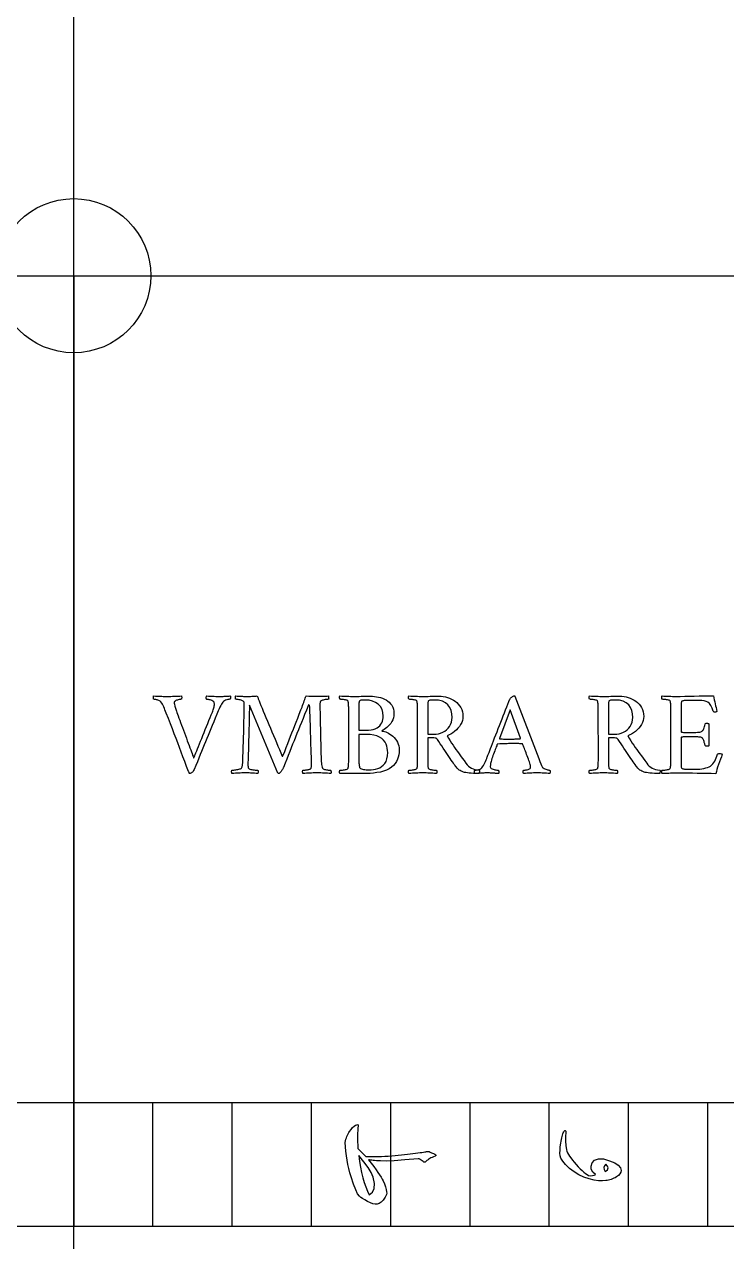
# Model space of a CAD drawing. Header units: millimetres. Extents: x -83 to 83, y -82 to 91.
# Drawn here: x -1.61 to 21.37, y -31.64 to 8.23 of the extents above; entities that cross this region are included whole.
import ezdxf

# ---------------------------------------------------------------- set-up
doc = ezdxf.new("R2010")
doc.units = ezdxf.units.MM
for name, color, linetype in [('CUT_INNER', 6, 'Continuous'), ('CUT_OUTER', 1, 'Continuous'), ('ENGRAVE', 7, 'Continuous'), ('TEXT', 5, 'Continuous')]:
    doc.layers.add(name, color=color, linetype=linetype)

msp = doc.modelspace()

# ---------------------------------------------------------------- linework, layer by layer
at = {"layer": 'CUT_INNER'}
msp.add_circle((0, 0), 2.525, dxfattribs=at)
at = {"layer": 'CUT_OUTER'}
msp.add_arc((0, 0), 82.5, 179.648438, 0, dxfattribs=at)
at = {"layer": 'ENGRAVE'}
for points in [[(0, -45.7875), (0, 45.7875)], [(-45.7875, 0), (45.7875, 0)], [(-31.1355, 0), (-31.1355, -31.1355), (31.1355, -31.1355), (31.1355, 0)], [(-27.0879, 0), (-27.0879, -27.0879), (27.0879, -27.0879), (27.0879, 0)], [(0, 0), (0, -31.1355)], [(0, -31.1355), (0, -27.0879)], [(0, -31.1355), (0, -27.0879)], [(2.5946, -31.1355), (2.5946, -27.0879)], [(5.1892, -31.1355), (5.1892, -27.0879)], [(7.7839, -31.1355), (7.7839, -27.0879)], [(10.3785, -31.1355), (10.3785, -27.0879)], [(12.9731, -31.1355), (12.9731, -27.0879)], [(15.5677, -31.1355), (15.5677, -27.0879)], [(18.1624, -31.1355), (18.1624, -27.0879)], [(20.757, -31.1355), (20.757, -27.0879)]]:
    msp.add_lwpolyline(points, dxfattribs=at)
for radius in [80.85, 80.85, 78.6844, 74.6625, 74.6625, 71.4862, 65.5875, 65.5875, 62.1225, 55.6875, 55.6875, 52.2225, 45.7875, 45.7875]:
    msp.add_circle((0, 0), radius, dxfattribs=at)
at = {"layer": 'TEXT'}
for points in [[(3.0547, -13.7816), (3.1169, -13.7812), (3.1781, -13.7801), (3.2384, -13.7783), (3.2976, -13.7757), (3.3561, -13.7729), (3.4141, -13.7703), (3.4717, -13.768), (3.5287, -13.7659), (3.532, -13.7756), (3.5341, -13.7889), (3.5349, -13.8059), (3.5346, -13.8266), (3.533, -13.8466), (3.5302, -13.8614), (3.5261, -13.8711), (3.5209, -13.8756), (3.5105, -13.8762), (3.4949, -13.878), (3.4742, -13.8811), (3.4484, -13.8854), (3.4204, -13.8913), (3.3931, -13.8991), (3.3665, -13.9089), (3.3407, -13.9206), (3.3184, -13.9352), (3.3025, -13.9534), (3.2929, -13.9753), (3.2898, -14.0009), (3.2942, -14.0406), (3.3074, -14.0969), (3.3294, -14.1699), (3.3603, -14.2595), (3.3773, -14.3061), (3.397, -14.3598), (3.4194, -14.4207), (3.4445, -14.4886), (3.4715, -14.5619), (3.4998, -14.6389), (3.5293, -14.7196), (3.56, -14.8039), (3.5915, -14.8901), (3.6232, -14.9763), (3.6552, -15.0625), (3.6873, -15.1486), (3.7189, -15.2331), (3.749, -15.3141), (3.7777, -15.3917), (3.8049, -15.4659), (3.8301, -15.5351), (3.8528, -15.5976), (3.8732, -15.6536), (3.891, -15.7029), (3.9058, -15.7436), (3.917, -15.7739), (3.9245, -15.7936), (3.9282, -15.8028), (3.9344, -15.7894), (3.9449, -15.7651), (3.9598, -15.7297), (3.9792, -15.6833), (4.0021, -15.6279), (4.0276, -15.5653), (4.0559, -15.4957), (4.0869, -15.4189), (4.1201, -15.3365), (4.1549, -15.25), (4.1915, -15.1593), (4.2299, -15.0644), (4.2692, -14.9671), (4.3087, -14.869), (4.3485, -14.7703), (4.3885, -14.6707), (4.428, -14.5723), (4.4663, -14.4769), (4.5034, -14.3843), (4.5393, -14.2947), (4.5525, -14.2609), (4.5648, -14.2262), (4.576, -14.1904), (4.5863, -14.1537), (4.5949, -14.118), (4.601, -14.0851), (4.6047, -14.0553), (4.6059, -14.0284), (4.6026, -13.999), (4.5927, -13.9735), (4.5761, -13.952), (4.553, -13.9343), (4.5261, -13.9199), (4.4982, -13.9079), (4.4693, -13.8984), (4.4394, -13.8913), (4.4114, -13.8861), (4.388, -13.8824), (4.3693, -13.8802), (4.3552, -13.8795), (4.3483, -13.8733), (4.3435, -13.8624), (4.3405, -13.8468), (4.3395, -13.8266), (4.3405, -13.8059), (4.3435, -13.7889), (4.3483, -13.7756), (4.3552, -13.7659), (4.4073, -13.768), (4.458, -13.7703), (4.5072, -13.7729), (4.555, -13.7757), (4.6027, -13.7783), (4.6519, -13.7801), (4.7026, -13.7812), (4.7547, -13.7816), (4.7975, -13.7815), (4.8355, -13.7811), (4.8689, -13.7805), (4.8977, -13.7796), (4.924, -13.7785), (4.9501, -13.7772), (4.9759, -13.7756), (5.0015, -13.7737), (5.0284, -13.7718), (5.0583, -13.7698), (5.0911, -13.7679), (5.1269, -13.7659), (5.13, -13.7757), (5.1318, -13.7894), (5.132, -13.807), (5.1308, -13.8286), (5.1286, -13.8491), (5.1259, -13.8638), (5.1227, -13.8726), (5.119, -13.8756), (5.1035, -13.8768), (5.0803, -13.8805), (5.0496, -13.8866), (5.0113, -13.8952), (4.9713, -13.9074), (4.9354, -13.9245), (4.9037, -13.9466), (4.8762, -13.9735), (4.8572, -13.9981), (4.8355, -14.0328), (4.8112, -14.0774), (4.7841, -14.1322), (4.7566, -14.1913), (4.7308, -14.2492), (4.7066, -14.3058), (4.6842, -14.3613), (4.6325, -14.4898), (4.5829, -14.613), (4.5355, -14.7307), (4.4903, -14.8431), (4.4465, -14.9518), (4.4032, -15.0585), (4.3603, -15.1633), (4.318, -15.2661), (4.2755, -15.369), (4.2323, -15.4737), (4.1884, -15.5805), (4.1437, -15.6892), (4.0972, -15.8018), (4.0477, -15.9203), (3.9953, -16.0447), (3.94, -16.1749), (3.924, -16.2092), (3.9072, -16.2376), (3.8897, -16.2601), (3.8714, -16.2767), (3.8527, -16.2887), (3.8337, -16.2973), (3.8145, -16.3024), (3.7951, -16.3042), (3.7894, -16.3026), (3.7843, -16.2978), (3.7796, -16.2898), (3.7755, -16.2787), (3.7716, -16.2668), (3.7676, -16.2567), (3.7637, -16.2482), (3.7598, -16.2415), (3.6963, -16.0739), (3.635, -15.912), (3.5758, -15.7556), (3.5189, -15.605), (3.4629, -15.4565), (3.4063, -15.3068), (3.3493, -15.1558), (3.2917, -15.0037), (3.2321, -14.847), (3.1688, -14.6825), (3.1019, -14.5101), (3.0312, -14.33), (3.0098, -14.2746), (2.9886, -14.2222), (2.9677, -14.1728), (2.947, -14.1263), (2.9258, -14.0822), (2.9034, -14.0401), (2.8798, -14), (2.855, -13.9618), (2.8432, -13.9468), (2.8276, -13.9334), (2.808, -13.9214), (2.7845, -13.9108), (2.7591, -13.9018), (2.734, -13.8942), (2.7092, -13.8881), (2.6846, -13.8834), (2.6617, -13.88), (2.642, -13.8775), (2.6255, -13.8761), (2.6121, -13.8756), (2.6104, -13.8723), (2.6092, -13.8624), (2.6084, -13.8458), (2.6082, -13.8227), (2.6084, -13.7993), (2.6092, -13.7821), (2.6104, -13.7709), (2.6121, -13.7659), (2.6759, -13.768), (2.734, -13.7703), (2.7865, -13.7729), (2.8334, -13.7757), (2.8803, -13.7783), (2.9328, -13.7801), (2.991, -13.7812), (3.0547, -13.7816)], [(5.6988, -13.7816), (5.7462, -13.7812), (5.7908, -13.7801), (5.8324, -13.7783), (5.8711, -13.7757), (5.9076, -13.7729), (5.9426, -13.7703), (5.9761, -13.768), (6.0082, -13.7659), (6.0225, -13.8083), (6.042, -13.8609), (6.0666, -13.9238), (6.0963, -13.997), (6.1301, -14.0789), (6.1668, -14.1679), (6.2065, -14.264), (6.2491, -14.3672), (6.294, -14.4755), (6.3407, -14.587), (6.389, -14.7017), (6.4391, -14.8196), (6.4897, -14.9389), (6.5399, -15.058), (6.5896, -15.1769), (6.6388, -15.2955), (6.6868, -15.4119), (6.7329, -15.5242), (6.7769, -15.6323), (6.819, -15.7362), (6.8215, -15.7396), (6.8249, -15.7421), (6.8293, -15.7435), (6.8347, -15.744), (6.8401, -15.743), (6.8445, -15.7401), (6.8479, -15.7352), (6.8504, -15.7283), (6.9057, -15.587), (6.9581, -15.4527), (7.0075, -15.3255), (7.054, -15.2054), (7.0992, -15.0889), (7.1446, -14.9724), (7.1903, -14.8558), (7.2362, -14.7393), (7.2833, -14.6197), (7.3326, -14.494), (7.3842, -14.3622), (7.4379, -14.2242), (7.4558, -14.1782), (7.4742, -14.1302), (7.493, -14.0803), (7.5123, -14.0284), (7.5312, -13.9772), (7.5486, -13.9294), (7.5645, -13.8851), (7.5789, -13.8442), (7.5909, -13.81), (7.5995, -13.7855), (7.6046, -13.7708), (7.6064, -13.7659), (7.6942, -13.771), (7.7738, -13.7747), (7.845, -13.7769), (7.908, -13.7777), (7.9605, -13.7774), (8.0162, -13.7767), (8.0751, -13.7755), (8.1371, -13.7737), (8.1972, -13.7718), (8.2502, -13.7698), (8.2961, -13.7679), (8.3349, -13.7659), (8.3369, -13.7725), (8.3388, -13.7845), (8.3408, -13.8019), (8.3428, -13.8247), (8.3445, -13.8469), (8.3457, -13.8629), (8.3464, -13.8724), (8.3467, -13.8756), (8.3309, -13.8761), (8.3109, -13.8775), (8.2868, -13.88), (8.2585, -13.8834), (8.2286, -13.8878), (8.1993, -13.8932), (8.1708, -13.8996), (8.143, -13.9069), (8.1183, -13.915), (8.0989, -13.9236), (8.085, -13.9326), (8.0764, -13.9422), (8.071, -13.9569), (8.0666, -13.9735), (8.0632, -13.9921), (8.0607, -14.0127), (8.059, -14.0337), (8.0578, -14.0538), (8.0571, -14.0729), (8.0568, -14.091), (8.0588, -14.1464), (8.0607, -14.2144), (8.0627, -14.2952), (8.0646, -14.3887), (8.0667, -14.4917), (8.0691, -14.6007), (8.0716, -14.7159), (8.0744, -14.8372), (8.0774, -14.9612), (8.0803, -15.0845), (8.0833, -15.207), (8.0862, -15.3288), (8.089, -15.4468), (8.0916, -15.558), (8.0939, -15.6622), (8.096, -15.7597), (8.0982, -15.8138), (8.1009, -15.8664), (8.1041, -15.9176), (8.1077, -15.9673), (8.1129, -16.0143), (8.1205, -16.0574), (8.1305, -16.0966), (8.143, -16.1318), (8.1518, -16.1447), (8.1665, -16.1558), (8.1871, -16.1652), (8.2135, -16.1729), (8.243, -16.1793), (8.2727, -16.1847), (8.3027, -16.1891), (8.333, -16.1925), (8.3605, -16.1951), (8.3824, -16.1969), (8.3987, -16.198), (8.4093, -16.1984), (8.4161, -16.2127), (8.4206, -16.2283), (8.4229, -16.245), (8.4231, -16.263), (8.422, -16.2798), (8.4206, -16.2929), (8.419, -16.3023), (8.4172, -16.3081), (8.3608, -16.3043), (8.3051, -16.3007), (8.2501, -16.2974), (8.1959, -16.2944), (8.1409, -16.2918), (8.0837, -16.29), (8.0244, -16.2889), (7.9628, -16.2885), (7.8984, -16.2889), (7.8384, -16.29), (7.7829, -16.2918), (7.7317, -16.2944), (7.6805, -16.2974), (7.625, -16.3007), (7.565, -16.3043), (7.5006, -16.3081), (7.4986, -16.3022), (7.4967, -16.2924), (7.4947, -16.2787), (7.4928, -16.2611), (7.4918, -16.2425), (7.4928, -16.2258), (7.4957, -16.2111), (7.5006, -16.1984), (7.5141, -16.198), (7.5309, -16.1969), (7.5513, -16.1951), (7.575, -16.1925), (7.6005, -16.1893), (7.6259, -16.1857), (7.6514, -16.1815), (7.6769, -16.1769), (7.7006, -16.1718), (7.7209, -16.1666), (7.7378, -16.1611), (7.7513, -16.1553), (7.7603, -16.1467), (7.7679, -16.1328), (7.7741, -16.1134), (7.7787, -16.0887), (7.7821, -16.0623), (7.7846, -16.0378), (7.786, -16.0153), (7.7865, -15.9947), (7.7863, -15.9716), (7.7856, -15.9453), (7.7843, -15.9158), (7.7826, -15.8831), (7.7809, -15.8504), (7.7797, -15.8209), (7.7789, -15.7946), (7.7787, -15.7714), (7.7748, -15.6337), (7.7709, -15.4987), (7.767, -15.3664), (7.763, -15.2368), (7.7591, -15.1077), (7.7552, -14.9773), (7.7513, -14.8453), (7.7474, -14.7119), (7.7432, -14.5751), (7.7386, -14.4333), (7.7334, -14.2863), (7.7278, -14.1341), (7.7273, -14.127), (7.7258, -14.1175), (7.7234, -14.1055), (7.7199, -14.091), (7.7153, -14.0773), (7.7092, -14.0675), (7.7016, -14.0616), (7.6925, -14.0597), (7.6884, -14.0614), (7.6837, -14.0665), (7.6786, -14.0751), (7.6729, -14.0871), (7.6153, -14.2313), (7.5598, -14.3701), (7.5066, -14.5035), (7.4555, -14.6316), (7.406, -14.7558), (7.3571, -14.8779), (7.309, -14.9977), (7.2617, -15.1153), (7.2145, -15.2324), (7.1672, -15.3504), (7.1195, -15.4693), (7.0717, -15.5893), (7.0228, -15.7121), (6.9723, -15.8395), (6.92, -15.9716), (6.866, -16.1083), (6.8609, -16.1181), (6.8533, -16.1318), (6.8433, -16.1494), (6.8308, -16.171), (6.8169, -16.1941), (6.8029, -16.2165), (6.7885, -16.2382), (6.774, -16.2591), (6.7597, -16.2773), (6.7461, -16.2909), (6.7332, -16.2999), (6.7211, -16.3042), (6.7164, -16.3054), (6.7103, -16.3051), (6.7027, -16.3034), (6.6937, -16.3002), (6.6917, -16.2985), (6.6898, -16.2973), (6.6878, -16.2966), (6.6858, -16.2963), (5.7536, -14.0636), (5.7514, -14.1899), (5.7487, -14.3182), (5.7455, -14.4485), (5.7418, -14.5807), (5.738, -14.7129), (5.7345, -14.8431), (5.7312, -14.9714), (5.7281, -15.0977), (5.7252, -15.22), (5.7223, -15.3362), (5.7193, -15.4462), (5.7164, -15.5501), (5.7136, -15.6461), (5.711, -15.7323), (5.7087, -15.8086), (5.7066, -15.8752), (5.7049, -15.93), (5.7036, -15.9707), (5.7029, -15.9975), (5.7027, -16.0104), (5.7029, -16.0245), (5.7036, -16.0393), (5.7049, -16.0548), (5.7066, -16.0711), (5.7088, -16.0871), (5.7115, -16.1019), (5.7147, -16.1155), (5.7183, -16.1279), (5.7278, -16.1409), (5.7443, -16.1524), (5.7679, -16.1624), (5.7986, -16.171), (5.833, -16.1782), (5.8677, -16.1842), (5.9026, -16.189), (5.9377, -16.1925), (5.9695, -16.1951), (5.9945, -16.1969), (6.0126, -16.198), (6.0239, -16.1984), (6.0305, -16.2079), (6.0346, -16.2209), (6.0364, -16.2373), (6.0356, -16.2572), (6.0337, -16.2765), (6.0317, -16.2914), (6.0297, -16.302), (6.0278, -16.3081), (5.9729, -16.3043), (5.922, -16.3007), (5.875, -16.2974), (5.8319, -16.2944), (5.7881, -16.2918), (5.7389, -16.29), (5.6843, -16.2889), (5.6243, -16.2885), (5.5604, -16.2889), (5.5019, -16.29), (5.4488, -16.2918), (5.4011, -16.2944), (5.3533, -16.2974), (5.3002, -16.3007), (5.2417, -16.3043), (5.1778, -16.3081), (5.1758, -16.3022), (5.1739, -16.2924), (5.1719, -16.2787), (5.1699, -16.2611), (5.169, -16.2425), (5.1699, -16.2258), (5.1729, -16.2111), (5.1778, -16.1984), (5.1923, -16.1979), (5.2125, -16.1964), (5.2384, -16.194), (5.2698, -16.1906), (5.304, -16.1862), (5.3379, -16.1808), (5.3716, -16.1744), (5.405, -16.1671), (5.4351, -16.1587), (5.4588, -16.1494), (5.4762, -16.1391), (5.4872, -16.1279), (5.4997, -16.1079), (5.5098, -16.0872), (5.5173, -16.0658), (5.5225, -16.0437), (5.5262, -16.02), (5.5293, -15.9942), (5.532, -15.9662), (5.5342, -15.936), (5.54, -15.7653), (5.5455, -15.5981), (5.5508, -15.4343), (5.5558, -15.274), (5.5604, -15.1194), (5.5646, -14.9728), (5.5683, -14.8344), (5.5714, -14.704), (5.5743, -14.5836), (5.5768, -14.4749), (5.5792, -14.3779), (5.5812, -14.2928), (5.583, -14.2216), (5.5842, -14.1669), (5.5849, -14.1286), (5.5852, -14.1067), (5.585, -14.0854), (5.5847, -14.0646), (5.5841, -14.0443), (5.5832, -14.0244), (5.5816, -14.0053), (5.5788, -13.9872), (5.5748, -13.9701), (5.5695, -13.9539), (5.5625, -13.9425), (5.5494, -13.9319), (5.5302, -13.922), (5.5049, -13.9128), (5.4762, -13.9045), (5.4471, -13.8971), (5.4175, -13.8908), (5.3873, -13.8854), (5.3593, -13.8811), (5.3359, -13.878), (5.3172, -13.8762), (5.3031, -13.8756), (5.3014, -13.8723), (5.3002, -13.8624), (5.2995, -13.8458), (5.2992, -13.8227), (5.2995, -13.7993), (5.3002, -13.7821), (5.3014, -13.7709), (5.3031, -13.7659), (5.346, -13.7679), (5.3844, -13.7698), (5.4184, -13.7718), (5.4481, -13.7737), (5.4755, -13.7756), (5.5029, -13.7772), (5.5303, -13.7785), (5.5577, -13.7796), (5.5871, -13.7805), (5.6204, -13.7811), (5.6576, -13.7815), (5.6988, -13.7816)], [(9.7098, -13.7737), (9.7749, -13.7756), (9.841, -13.7811), (9.9081, -13.7903), (9.9762, -13.8031), (10.0432, -13.82), (10.1074, -13.8413), (10.1686, -13.867), (10.2269, -13.8971), (10.281, -13.9323), (10.3297, -13.973), (10.373, -14.0194), (10.411, -14.0714), (10.4418, -14.1297), (10.4638, -14.1948), (10.4771, -14.2668), (10.4815, -14.3456), (10.4772, -14.4164), (10.4643, -14.4837), (10.4429, -14.5476), (10.4129, -14.6081), (10.3772, -14.6641), (10.3385, -14.7148), (10.2969, -14.7601), (10.2523, -14.8), (10.2079, -14.8343), (10.1666, -14.8627), (10.1286, -14.8852), (10.0937, -14.9019), (10.0893, -14.9058), (10.0878, -14.9097), (10.0893, -14.9136), (10.0937, -14.9175), (10.1304, -14.9219), (10.1701, -14.9312), (10.2127, -14.9454), (10.2582, -14.9645), (10.3051, -14.9884), (10.3517, -15.0169), (10.3981, -15.0501), (10.4443, -15.0879), (10.4882, -15.1301), (10.528, -15.1765), (10.5636, -15.2271), (10.5951, -15.2818), (10.6208, -15.3403), (10.6391, -15.4023), (10.6501, -15.4676), (10.6538, -15.5364), (10.6503, -15.6172), (10.6396, -15.6951), (10.6219, -15.77), (10.597, -15.8419), (10.5634, -15.911), (10.5192, -15.9771), (10.4645, -16.0402), (10.3992, -16.1005), (10.3253, -16.153), (10.2406, -16.1969), (10.1451, -16.2323), (10.0388, -16.2591), (9.9274, -16.2791), (9.8165, -16.2939), (9.7061, -16.3035), (9.5962, -16.3081), (8.7149, -16.3081), (8.7081, -16.2988), (8.7036, -16.2865), (8.7013, -16.2713), (8.7012, -16.2532), (8.7028, -16.2351), (8.7056, -16.2199), (8.7096, -16.2077), (8.7149, -16.1984), (8.7291, -16.198), (8.7482, -16.1969), (8.7722, -16.1951), (8.8011, -16.1925), (8.832, -16.189), (8.8623, -16.1842), (8.8918, -16.1782), (8.9205, -16.171), (8.9456, -16.1629), (8.9641, -16.1543), (8.976, -16.1453), (8.9812, -16.1357), (8.9882, -16.1105), (8.9935, -16.0819), (8.997, -16.0498), (8.9989, -16.0143), (8.9997, -15.9763), (9.0003, -15.9369), (9.0007, -15.896), (9.0008, -15.8537), (9.0008, -14.2203), (9.0007, -14.1778), (9.0003, -14.1366), (8.9997, -14.0965), (8.9989, -14.0577), (8.997, -14.0214), (8.9935, -13.9887), (8.9882, -13.9597), (8.9812, -13.9343), (8.976, -13.9233), (8.9641, -13.9138), (8.9456, -13.9057), (8.9205, -13.8991), (8.8918, -13.8936), (8.8623, -13.8888), (8.832, -13.8848), (8.8011, -13.8815), (8.7722, -13.8789), (8.7482, -13.8771), (8.7291, -13.876), (8.7149, -13.8756), (8.7096, -13.8663), (8.7056, -13.854), (8.7028, -13.8389), (8.7012, -13.8207), (8.7013, -13.8026), (8.7036, -13.7875), (8.7081, -13.7752), (8.7149, -13.7659), (8.7734, -13.768), (8.8314, -13.7703), (8.8889, -13.7729), (8.946, -13.7757), (9.0025, -13.7783), (9.0586, -13.7801), (9.1142, -13.7812), (9.1693, -13.7816), (9.227, -13.7813), (9.2868, -13.7806), (9.3485, -13.7794), (9.4121, -13.7777), (9.4792, -13.7759), (9.5512, -13.7747), (9.628, -13.774), (9.7098, -13.7737)], [(9.3338, -14.8823), (9.6511, -14.8823), (9.7331, -14.8781), (9.8068, -14.8656), (9.8721, -14.8448), (9.9292, -14.8157), (9.9785, -14.7801), (10.0207, -14.7398), (10.0559, -14.6949), (10.0839, -14.6453), (10.1053, -14.593), (10.1206, -14.54), (10.1298, -14.4863), (10.1328, -14.4318), (10.1227, -14.3117), (10.0922, -14.2061), (10.0414, -14.1149), (9.9703, -14.0381), (9.8825, -13.9773), (9.7818, -13.9339), (9.6681, -13.9078), (9.5414, -13.8991), (9.5214, -13.8993), (9.4968, -13.9001), (9.4676, -13.9013), (9.4337, -13.903), (9.4012, -13.9064), (9.3764, -13.9128), (9.3591, -13.9221), (9.3494, -13.9343), (9.3442, -13.9522), (9.3401, -13.9745), (9.3373, -14.0012), (9.3357, -14.0323), (9.3349, -14.0661), (9.3343, -14.1008), (9.3339, -14.1366), (9.3338, -14.1733), (9.3338, -14.1809), (9.3338, -14.188), (9.3338, -14.1946), (9.3338, -14.2007), (9.3338, -14.2066), (9.3338, -14.2125), (9.3338, -14.2183), (9.3338, -14.2242)], [(11.966, -13.7737), (12.0311, -13.7764), (12.0972, -13.7845), (12.1643, -13.798), (12.2324, -13.8168), (12.2996, -13.8408), (12.3641, -13.8697), (12.4259, -13.9035), (12.485, -13.9422), (12.54, -13.9859), (12.5893, -14.0347), (12.633, -14.0887), (12.6711, -14.1478), (12.7019, -14.2121), (12.724, -14.2815), (12.7372, -14.356), (12.7416, -14.4357), (12.7368, -14.5038), (12.7225, -14.5709), (12.6986, -14.637), (12.6652, -14.7021), (12.6243, -14.7648), (12.5781, -14.8235), (12.5264, -14.8783), (12.4694, -14.9293), (12.409, -14.9748), (12.3474, -15.0135), (12.2847, -15.0453), (12.2206, -15.0703), (12.2711, -15.1528), (12.3205, -15.2319), (12.369, -15.3075), (12.4165, -15.3797), (12.464, -15.4501), (12.5125, -15.5203), (12.5619, -15.5902), (12.6123, -15.6598), (12.6647, -15.7312), (12.7201, -15.8062), (12.7783, -15.8849), (12.8395, -15.9673), (12.8815, -16.0187), (12.9252, -16.0633), (12.9706, -16.101), (13.0178, -16.1318), (13.0695, -16.1565), (13.1289, -16.1759), (13.1959, -16.1898), (13.2704, -16.1984), (13.2768, -16.2079), (13.2802, -16.2209), (13.2807, -16.2373), (13.2782, -16.2572), (13.2746, -16.2765), (13.2714, -16.2914), (13.2687, -16.302), (13.2665, -16.3081), (13.1746, -16.3072), (13.0907, -16.3046), (13.0149, -16.3004), (12.9472, -16.2944), (12.8879, -16.2871), (12.8371, -16.2792), (12.7948, -16.2705), (12.7612, -16.2611), (12.7396, -16.2521), (12.7142, -16.241), (12.6848, -16.2276), (12.6515, -16.2121), (12.6165, -16.1922), (12.582, -16.1656), (12.548, -16.1324), (12.5144, -16.0926), (12.5002, -16.0733), (12.4811, -16.0466), (12.4571, -16.0126), (12.4282, -15.9712), (12.3954, -15.9237), (12.3597, -15.8713), (12.321, -15.814), (12.2794, -15.7519), (12.2356, -15.6861), (12.1903, -15.6182), (12.1435, -15.548), (12.0953, -15.4757), (12.0468, -15.4026), (11.9993, -15.3303), (11.9528, -15.2587), (11.9073, -15.1878), (11.8882, -15.1672), (11.8622, -15.1525), (11.8294, -15.1437), (11.7898, -15.1408), (11.59, -15.1408), (11.59, -15.8537), (11.59, -15.8596), (11.59, -15.8654), (11.59, -15.8713), (11.59, -15.8772), (11.59, -15.8831), (11.59, -15.8889), (11.59, -15.8948), (11.59, -15.9007), (11.5901, -15.9371), (11.5905, -15.9717), (11.5911, -16.0046), (11.5919, -16.0358), (11.5935, -16.0648), (11.5964, -16.0912), (11.6004, -16.1148), (11.6057, -16.1357), (11.6125, -16.1453), (11.6252, -16.1543), (11.6438, -16.1629), (11.6683, -16.171), (11.6962, -16.1782), (11.7251, -16.1842), (11.755, -16.189), (11.7858, -16.1925), (11.8147, -16.1951), (11.8387, -16.1969), (11.8578, -16.198), (11.872, -16.1984), (11.8773, -16.2077), (11.8813, -16.2199), (11.8841, -16.2351), (11.8857, -16.2532), (11.8856, -16.2713), (11.8833, -16.2865), (11.8787, -16.2988), (11.872, -16.3081), (11.8139, -16.3043), (11.757, -16.3007), (11.7013, -16.2974), (11.6468, -16.2944), (11.5926, -16.2918), (11.5376, -16.29), (11.4819, -16.2889), (11.4255, -16.2885), (11.3704, -16.2889), (11.3148, -16.29), (11.2588, -16.2918), (11.2022, -16.2944), (11.1452, -16.2974), (11.0876, -16.3007), (11.0296, -16.3043), (10.9711, -16.3081), (10.9644, -16.2988), (10.9598, -16.2865), (10.9575, -16.2713), (10.9574, -16.2532), (10.959, -16.2351), (10.9618, -16.2199), (10.9658, -16.2077), (10.9711, -16.1984), (10.9853, -16.198), (11.0044, -16.1969), (11.0284, -16.1951), (11.0573, -16.1925), (11.0882, -16.189), (11.1185, -16.1842), (11.148, -16.1782), (11.1767, -16.171), (11.2018, -16.1629), (11.2203, -16.1543), (11.2322, -16.1453), (11.2375, -16.1357), (11.2444, -16.1105), (11.2497, -16.0819), (11.2532, -16.0498), (11.2551, -16.0143), (11.2559, -15.9763), (11.2566, -15.9369), (11.2569, -15.896), (11.257, -15.8537), (11.2531, -14.2203), (11.253, -14.1778), (11.2526, -14.1366), (11.252, -14.0965), (11.2512, -14.0577), (11.2493, -14.0214), (11.2458, -13.9887), (11.2405, -13.9597), (11.2335, -13.9343), (11.2283, -13.9233), (11.2164, -13.9138), (11.1979, -13.9057), (11.1728, -13.8991), (11.1442, -13.8936), (11.115, -13.8888), (11.0854, -13.8848), (11.0553, -13.8815), (11.0273, -13.8789), (11.0039, -13.8771), (10.9852, -13.876), (10.9711, -13.8756), (10.9658, -13.8663), (10.9618, -13.854), (10.959, -13.8389), (10.9574, -13.8207), (10.9575, -13.8026), (10.9598, -13.7875), (10.9644, -13.7752), (10.9711, -13.7659), (11.0295, -13.768), (11.0871, -13.7703), (11.1441, -13.7729), (11.2002, -13.7757), (11.2559, -13.7783), (11.3114, -13.7801), (11.3666, -13.7812), (11.4216, -13.7816), (11.4795, -13.7813), (11.5396, -13.7806), (11.6019, -13.7794), (11.6664, -13.7777), (11.7343, -13.7759), (11.8069, -13.7747), (11.8841, -13.774), (11.966, -13.7737)], [(12.3851, -14.471), (12.3767, -14.3513), (12.3514, -14.2428), (12.3091, -14.1456), (12.25, -14.0597), (12.1711, -13.9894), (12.0693, -13.9392), (11.9448, -13.9091), (11.7976, -13.8991), (11.7776, -13.8993), (11.753, -13.9001), (11.7238, -13.9013), (11.6899, -13.903), (11.6574, -13.9064), (11.6326, -13.9128), (11.6153, -13.9221), (11.6057, -13.9343), (11.5987, -13.955), (11.5934, -13.9818), (11.5899, -14.0148), (11.588, -14.0538), (11.5872, -14.096), (11.5866, -14.1385), (11.5862, -14.1812), (11.5861, -14.2242), (11.59, -15.0233), (11.7937, -15.0233), (11.8672, -15.019), (11.9391, -15.0061), (12.0092, -14.9847), (12.0777, -14.9547), (12.1422, -14.917), (12.2006, -14.8725), (12.2528, -14.8211), (12.299, -14.7628), (12.3367, -14.6983), (12.3636, -14.6281), (12.3798, -14.5524), (12.3851, -14.471)], [(13.5368, -15.7636), (13.5391, -15.7576), (13.5461, -15.7396), (13.5577, -15.7096), (13.574, -15.6676), (13.5942, -15.6154), (13.6176, -15.5545), (13.6441, -15.4851), (13.6739, -15.4072), (13.7063, -15.3226), (13.7409, -15.2333), (13.7778, -15.1394), (13.8168, -15.0409), (13.8571, -14.9393), (13.8976, -14.8362), (13.9384, -14.7317), (13.9794, -14.6257), (14.0201, -14.5201), (14.0602, -14.4166), (14.0995, -14.3154), (14.138, -14.2164), (14.1751, -14.1214), (14.21, -14.0323), (14.2427, -13.949), (14.2732, -13.8717), (14.2833, -13.8555), (14.2981, -13.8384), (14.3176, -13.8203), (14.3417, -13.8012), (14.3666, -13.784), (14.3882, -13.7718), (14.4067, -13.7644), (14.422, -13.762), (14.4256, -13.7621), (14.4284, -13.7625), (14.4305, -13.7631), (14.4318, -13.7639), (14.4332, -13.7651), (14.4352, -13.7664), (14.438, -13.768), (14.4416, -13.7698), (15.2211, -15.8145), (15.2595, -15.9154), (15.2887, -15.9908), (15.3085, -16.0407), (15.319, -16.0652), (15.3311, -16.086), (15.3479, -16.1054), (15.3693, -16.1232), (15.3954, -16.1396), (15.4238, -16.1542), (15.4522, -16.1666), (15.4806, -16.1767), (15.509, -16.1847), (15.5348, -16.1907), (15.5555, -16.195), (15.5711, -16.1975), (15.5815, -16.1984), (15.5881, -16.2095), (15.5922, -16.2234), (15.5939, -16.2399), (15.5932, -16.2591), (15.5913, -16.2776), (15.5893, -16.2919), (15.5873, -16.3021), (15.5854, -16.3081), (15.53, -16.3043), (15.4777, -16.3007), (15.4282, -16.2974), (15.3817, -16.2944), (15.3344, -16.2918), (15.2828, -16.29), (15.2267, -16.2889), (15.1663, -16.2885), (15.1025, -16.2889), (15.0443, -16.29), (14.9918, -16.2918), (14.9449, -16.2944), (14.8981, -16.2974), (14.8455, -16.3007), (14.7874, -16.3043), (14.7236, -16.3081), (14.7169, -16.2988), (14.7124, -16.2865), (14.71, -16.2713), (14.7099, -16.2532), (14.7118, -16.2351), (14.7153, -16.2199), (14.7206, -16.2077), (14.7275, -16.1984), (14.7476, -16.1975), (14.7726, -16.195), (14.8025, -16.1907), (14.8372, -16.1847), (14.8715, -16.1772), (14.8999, -16.1685), (14.9224, -16.1586), (14.9391, -16.1475), (14.9459, -16.1382), (14.9508, -16.1259), (14.9538, -16.1108), (14.9547, -16.0926), (14.9531, -16.0719), (14.9484, -16.0451), (14.9404, -16.0122), (14.9293, -15.9732), (14.9157, -15.9297), (14.9004, -15.8836), (14.8834, -15.8347), (14.8646, -15.7832), (14.8451, -15.7307), (14.8255, -15.6789), (14.8059, -15.6279), (14.7863, -15.5775), (14.7676, -15.5298), (14.7506, -15.4865), (14.7353, -15.4475), (14.7217, -15.413), (14.7105, -15.3848), (14.7026, -15.3646), (14.6978, -15.3524), (14.6962, -15.3484), (14.6957, -15.3479), (14.6942, -15.3464), (14.6918, -15.344), (14.6884, -15.3406), (14.6845, -15.3371), (14.6805, -15.3347), (14.6766, -15.3332), (14.6727, -15.3327), (14.6416, -15.331), (14.6071, -15.3298), (14.5691, -15.3291), (14.5278, -15.3288), (14.4854, -15.3288), (14.4445, -15.3288), (14.4051, -15.3288), (14.3672, -15.3288), (14.3574, -15.3288), (14.3476, -15.3288), (14.3378, -15.3288), (14.328, -15.3288), (14.3185, -15.3288), (14.3094, -15.3288), (14.3008, -15.3288), (14.2928, -15.3288), (14.2362, -15.3289), (14.1841, -15.3293), (14.1363, -15.3299), (14.093, -15.3308), (14.0489, -15.3321), (13.999, -15.3342), (13.9432, -15.337), (13.8815, -15.3406), (13.8793, -15.3409), (13.8766, -15.342), (13.8734, -15.3439), (13.8697, -15.3464), (13.8663, -15.349), (13.8638, -15.3508), (13.8624, -15.3519), (13.8619, -15.3523), (13.86, -15.3572), (13.8545, -15.3719), (13.8454, -15.3964), (13.8325, -15.4307), (13.8171, -15.4717), (13.8002, -15.5163), (13.7818, -15.5647), (13.762, -15.6167), (13.742, -15.6697), (13.7233, -15.721), (13.7058, -15.7706), (13.6895, -15.8184), (13.6735, -15.8654), (13.6606, -15.9085), (13.651, -15.9477), (13.6445, -15.983), (13.6402, -16.0145), (13.6371, -16.0427), (13.6353, -16.0674), (13.6347, -16.0887), (13.6385, -16.1092), (13.6499, -16.1274), (13.6688, -16.1434), (13.6954, -16.1573), (13.726, -16.1689), (13.7571, -16.1783), (13.7887, -16.1855), (13.8207, -16.1906), (13.85, -16.194), (13.8731, -16.1964), (13.8902, -16.1979), (13.901, -16.1984), (13.9047, -16.2044), (13.9079, -16.2146), (13.9106, -16.2289), (13.9128, -16.2474), (13.914, -16.2666), (13.9138, -16.2831), (13.9121, -16.2969), (13.9089, -16.3081), (13.873, -16.3061), (13.8398, -16.3042), (13.8094, -16.3022), (13.7816, -16.3002), (13.7551, -16.2983), (13.7287, -16.2963), (13.7023, -16.2944), (13.6758, -16.2924), (13.6473, -16.2907), (13.6146, -16.2895), (13.5778, -16.2887), (13.5368, -16.2885), (13.4954, -16.2887), (13.4574, -16.2895), (13.4229, -16.2907), (13.3918, -16.2924), (13.3625, -16.2944), (13.3331, -16.2963), (13.3037, -16.2983), (13.2743, -16.3002), (13.243, -16.3022), (13.2077, -16.3042), (13.1686, -16.3061), (13.1255, -16.3081), (13.122, -16.3021), (13.1196, -16.2919), (13.1181, -16.2776), (13.1176, -16.2591), (13.1181, -16.2399), (13.1196, -16.2234), (13.122, -16.2095), (13.1255, -16.1984), (13.1462, -16.1973), (13.173, -16.194), (13.2059, -16.1885), (13.2449, -16.1808), (13.2835, -16.1706), (13.315, -16.1578), (13.3393, -16.1422), (13.3566, -16.124), (13.3849, -16.0857), (13.4109, -16.0451), (13.4348, -16.0024), (13.4565, -15.9575), (13.4769, -15.9109), (13.4971, -15.863), (13.5171, -15.8139), (13.5368, -15.7636)], [(17.8808, -13.7737), (17.9459, -13.7764), (18.012, -13.7845), (18.0791, -13.798), (18.1471, -13.8168), (18.2143, -13.8408), (18.2788, -13.8697), (18.3407, -13.9035), (18.3998, -13.9422), (18.4547, -13.9859), (18.5041, -14.0347), (18.5478, -14.0887), (18.5858, -14.1478), (18.6167, -14.2121), (18.6387, -14.2815), (18.6519, -14.356), (18.6563, -14.4357), (18.6516, -14.5038), (18.6372, -14.5709), (18.6134, -14.637), (18.58, -14.7021), (18.5391, -14.7648), (18.4928, -14.8235), (18.4411, -14.8783), (18.3841, -14.9293), (18.3238, -14.9748), (18.2622, -15.0135), (18.1994, -15.0453), (18.1354, -15.0703), (18.1858, -15.1528), (18.2353, -15.2319), (18.2837, -15.3075), (18.3312, -15.3797), (18.3787, -15.4501), (18.4272, -15.5203), (18.4766, -15.5902), (18.5271, -15.6598), (18.5795, -15.7312), (18.6348, -15.8062), (18.6931, -15.8849), (18.7543, -15.9673), (18.7963, -16.0187), (18.84, -16.0633), (18.8854, -16.101), (18.9325, -16.1318), (18.9843, -16.1565), (19.0436, -16.1759), (19.1106, -16.1898), (19.1851, -16.1984), (19.1915, -16.2079), (19.1949, -16.2209), (19.1954, -16.2373), (19.193, -16.2572), (19.1893, -16.2765), (19.1861, -16.2914), (19.1834, -16.302), (19.1812, -16.3081), (19.0893, -16.3072), (19.0054, -16.3046), (18.9297, -16.3004), (18.862, -16.2944), (18.8026, -16.2871), (18.7518, -16.2792), (18.7096, -16.2705), (18.6759, -16.2611), (18.6544, -16.2521), (18.6289, -16.241), (18.5995, -16.2276), (18.5662, -16.2121), (18.5312, -16.1922), (18.4967, -16.1656), (18.4627, -16.1324), (18.4292, -16.0926), (18.415, -16.0733), (18.3959, -16.0466), (18.3719, -16.0126), (18.343, -15.9712), (18.3102, -15.9237), (18.2744, -15.8713), (18.2357, -15.814), (18.1941, -15.7519), (18.1503, -15.6861), (18.105, -15.6182), (18.0583, -15.548), (18.01, -15.4757), (17.9616, -15.4026), (17.9141, -15.3303), (17.8675, -15.2587), (17.822, -15.1878), (17.8029, -15.1672), (17.777, -15.1525), (17.7442, -15.1437), (17.7045, -15.1408), (17.5047, -15.1408), (17.5047, -15.8537), (17.5047, -15.8596), (17.5047, -15.8654), (17.5047, -15.8713), (17.5047, -15.8772), (17.5047, -15.8831), (17.5047, -15.8889), (17.5047, -15.8948), (17.5047, -15.9007), (17.5049, -15.9371), (17.5052, -15.9717), (17.5058, -16.0046), (17.5067, -16.0358), (17.5083, -16.0648), (17.5111, -16.0912), (17.5151, -16.1148), (17.5204, -16.1357), (17.5273, -16.1453), (17.54, -16.1543), (17.5586, -16.1629), (17.5831, -16.171), (17.611, -16.1782), (17.6399, -16.1842), (17.6697, -16.189), (17.7006, -16.1925), (17.7295, -16.1951), (17.7535, -16.1969), (17.7726, -16.198), (17.7868, -16.1984), (17.792, -16.2077), (17.7961, -16.2199), (17.7989, -16.2351), (17.8005, -16.2532), (17.8003, -16.2713), (17.798, -16.2865), (17.7935, -16.2988), (17.7868, -16.3081), (17.7286, -16.3043), (17.6717, -16.3007), (17.616, -16.2974), (17.5615, -16.2944), (17.5073, -16.2918), (17.4523, -16.29), (17.3966, -16.2889), (17.3402, -16.2885), (17.2851, -16.2889), (17.2296, -16.29), (17.1735, -16.2918), (17.1169, -16.2944), (17.0599, -16.2974), (17.0024, -16.3007), (16.9443, -16.3043), (16.8858, -16.3081), (16.8791, -16.2988), (16.8746, -16.2865), (16.8722, -16.2713), (16.8721, -16.2532), (16.8737, -16.2351), (16.8765, -16.2199), (16.8806, -16.2077), (16.8858, -16.1984), (16.9, -16.198), (16.9191, -16.1969), (16.9431, -16.1951), (16.972, -16.1925), (17.003, -16.189), (17.0332, -16.1842), (17.0627, -16.1782), (17.0915, -16.171), (17.1166, -16.1629), (17.1351, -16.1543), (17.1469, -16.1453), (17.1522, -16.1357), (17.1592, -16.1105), (17.1644, -16.0819), (17.168, -16.0498), (17.1698, -16.0143), (17.1707, -15.9763), (17.1713, -15.9369), (17.1717, -15.896), (17.1718, -15.8537), (17.1679, -14.2203), (17.1677, -14.1778), (17.1674, -14.1366), (17.1668, -14.0965), (17.1659, -14.0577), (17.1641, -14.0214), (17.1605, -13.9887), (17.1553, -13.9597), (17.1483, -13.9343), (17.143, -13.9233), (17.1311, -13.9138), (17.1127, -13.9057), (17.0876, -13.8991), (17.0589, -13.8936), (17.0298, -13.8888), (17.0002, -13.8848), (16.9701, -13.8815), (16.942, -13.8789), (16.9186, -13.8771), (16.8999, -13.876), (16.8858, -13.8756), (16.8806, -13.8663), (16.8765, -13.854), (16.8737, -13.8389), (16.8721, -13.8207), (16.8722, -13.8026), (16.8746, -13.7875), (16.8791, -13.7752), (16.8858, -13.7659), (16.9442, -13.768), (17.0019, -13.7703), (17.0588, -13.7729), (17.115, -13.7757), (17.1707, -13.7783), (17.2261, -13.7801), (17.2813, -13.7812), (17.3363, -13.7816), (17.3942, -13.7813), (17.4543, -13.7806), (17.5166, -13.7794), (17.5811, -13.7777), (17.649, -13.7759), (17.7216, -13.7747), (17.7989, -13.774), (17.8808, -13.7737)], [(18.2999, -14.471), (18.2914, -14.3513), (18.2661, -14.2428), (18.2239, -14.1456), (18.1648, -14.0597), (18.0858, -13.9894), (17.9841, -13.9392), (17.8596, -13.9091), (17.7123, -13.8991), (17.6924, -13.8993), (17.6678, -13.9001), (17.6385, -13.9013), (17.6046, -13.903), (17.5722, -13.9064), (17.5473, -13.9128), (17.5301, -13.9221), (17.5204, -13.9343), (17.5134, -13.955), (17.5082, -13.9818), (17.5046, -14.0148), (17.5028, -14.0538), (17.5019, -14.096), (17.5013, -14.1385), (17.5009, -14.1812), (17.5008, -14.2242), (17.5047, -15.0233), (17.7084, -15.0233), (17.782, -15.019), (17.8538, -15.0061), (17.924, -14.9847), (17.9924, -14.9547), (18.0569, -14.917), (18.1153, -14.8725), (18.1676, -14.8211), (18.2137, -14.7628), (18.2514, -14.6983), (18.2783, -14.6281), (18.2945, -14.5524), (18.2999, -14.471)], [(19.7139, -13.7816), (19.8525, -13.7808), (19.9979, -13.7786), (20.1502, -13.775), (20.3093, -13.7698), (20.4709, -13.7647), (20.6305, -13.761), (20.7882, -13.7588), (20.9439, -13.7581), (20.9544, -13.8291), (20.9664, -13.8971), (20.9799, -13.9623), (20.9948, -14.0244), (21.0102, -14.0856), (21.0252, -14.1478), (21.0396, -14.211), (21.0536, -14.2751), (21.0421, -14.2837), (21.0271, -14.2898), (21.0088, -14.2935), (20.987, -14.2947), (20.9645, -14.293), (20.9478, -14.2879), (20.937, -14.2793), (20.9321, -14.2673), (20.8976, -14.1623), (20.8567, -14.0783), (20.8095, -14.0154), (20.7559, -13.9735), (20.6966, -13.9461), (20.6325, -13.9265), (20.5635, -13.9148), (20.4895, -13.9108), (20.1605, -13.9108), (20.1463, -13.911), (20.1272, -13.9113), (20.1032, -13.9119), (20.0743, -13.9128), (20.0435, -13.9141), (20.0136, -13.9162), (19.9847, -13.919), (19.9568, -13.9226), (19.9323, -13.9272), (19.9137, -13.9334), (19.901, -13.941), (19.8941, -13.95), (19.8889, -13.9711), (19.8848, -13.9951), (19.882, -14.022), (19.8804, -14.0519), (19.8796, -14.0834), (19.8789, -14.1155), (19.8786, -14.1481), (19.8785, -14.1811), (19.8785, -14.1941), (19.8785, -14.2056), (19.8785, -14.2156), (19.8785, -14.2242), (19.8785, -14.9371), (19.8816, -14.9442), (19.8912, -14.9498), (19.9071, -14.954), (19.9294, -14.9567), (19.9556, -14.9584), (19.9832, -14.9596), (20.0124, -14.9604), (20.043, -14.9606), (20.2427, -14.9606), (20.3075, -14.9601), (20.3647, -14.9586), (20.4142, -14.9562), (20.4562, -14.9528), (20.4918, -14.9476), (20.5223, -14.94), (20.5477, -14.93), (20.5679, -14.9175), (20.5845, -14.9021), (20.5992, -14.8832), (20.6119, -14.861), (20.6227, -14.8353), (20.6327, -14.8054), (20.6433, -14.7706), (20.6543, -14.731), (20.6658, -14.6864), (20.6707, -14.6744), (20.6815, -14.6658), (20.6981, -14.6607), (20.7206, -14.659), (20.7424, -14.6602), (20.7608, -14.6639), (20.7757, -14.67), (20.7872, -14.6786), (20.7872, -15.3993), (20.7774, -15.4062), (20.7637, -15.4111), (20.7461, -15.414), (20.7245, -15.415), (20.7032, -15.4133), (20.6864, -15.4081), (20.6739, -15.3996), (20.6658, -15.3876), (20.6527, -15.3365), (20.6408, -15.2931), (20.6302, -15.2572), (20.6207, -15.2289), (20.6122, -15.2064), (20.6041, -15.1878), (20.5965, -15.1731), (20.5894, -15.1623), (20.5822, -15.1539), (20.5742, -15.1462), (20.5655, -15.1392), (20.5561, -15.133), (20.5431, -15.1257), (20.5238, -15.1197), (20.4981, -15.115), (20.466, -15.1114), (20.4299, -15.1087), (20.3921, -15.1065), (20.3525, -15.1048), (20.3113, -15.1036), (20.2698, -15.1027), (20.2295, -15.1021), (20.1905, -15.1017), (20.1527, -15.1016), (20.1263, -15.1017), (20.0983, -15.1021), (20.0686, -15.1027), (20.0371, -15.1036), (20.0059, -15.1048), (19.9769, -15.1065), (19.9501, -15.1087), (19.9255, -15.1114), (19.9049, -15.1152), (19.8902, -15.1207), (19.8814, -15.1279), (19.8785, -15.1369), (19.8785, -15.8654), (19.8785, -15.8699), (19.8785, -15.8752), (19.8785, -15.8816), (19.8785, -15.8889), (19.8786, -15.9183), (19.8789, -15.9516), (19.8796, -15.9888), (19.8804, -16.03), (19.8823, -16.0684), (19.8858, -16.0975), (19.8911, -16.1174), (19.898, -16.1279), (19.9187, -16.1403), (19.9416, -16.1499), (19.9667, -16.1569), (19.994, -16.1612), (20.0265, -16.1638), (20.067, -16.1656), (20.1156, -16.1667), (20.1722, -16.1671), (20.3563, -16.1671), (20.4246, -16.1653), (20.4925, -16.1602), (20.5598, -16.1516), (20.6266, -16.1396), (20.6898, -16.1245), (20.7461, -16.1063), (20.7955, -16.0853), (20.8381, -16.0613), (20.8807, -16.0308), (20.9184, -15.9942), (20.9512, -15.9515), (20.9792, -15.9027), (21.0044, -15.8497), (21.0291, -15.7944), (21.0533, -15.737), (21.0771, -15.6774), (21.0834, -15.6671), (21.0947, -15.6598), (21.1109, -15.6554), (21.1319, -15.6539), (21.1642, -15.6554), (21.1907, -15.6598), (21.2112, -15.6671), (21.2259, -15.6774), (21.1979, -15.757), (21.1686, -15.839), (21.1382, -15.9235), (21.1065, -16.0104), (21.077, -16.0953), (21.0531, -16.1739), (21.0348, -16.2461), (21.0222, -16.312), (20.8678, -16.3115), (20.7138, -16.31), (20.5603, -16.3076), (20.4073, -16.3042), (20.2496, -16.3007), (20.0821, -16.2983), (19.9049, -16.2968), (19.7179, -16.2963), (19.653, -16.2967), (19.5915, -16.2978), (19.5335, -16.2996), (19.4789, -16.3022), (19.4256, -16.3048), (19.3712, -16.3066), (19.3159, -16.3077), (19.2596, -16.3081), (19.2528, -16.2988), (19.2483, -16.2865), (19.246, -16.2713), (19.2459, -16.2532), (19.2474, -16.2351), (19.2503, -16.2199), (19.2543, -16.2077), (19.2596, -16.1984), (19.2738, -16.198), (19.2929, -16.1969), (19.3169, -16.1951), (19.3457, -16.1925), (19.3767, -16.189), (19.4069, -16.1842), (19.4364, -16.1782), (19.4652, -16.171), (19.4903, -16.1629), (19.5088, -16.1543), (19.5207, -16.1453), (19.5259, -16.1357), (19.5329, -16.1105), (19.5382, -16.0819), (19.5417, -16.0498), (19.5436, -16.0143), (19.5444, -15.9763), (19.545, -15.9369), (19.5454, -15.896), (19.5455, -15.8537), (19.5455, -14.2203), (19.5454, -14.1778), (19.545, -14.1366), (19.5444, -14.0965), (19.5436, -14.0577), (19.5417, -14.0214), (19.5382, -13.9887), (19.5329, -13.9597), (19.5259, -13.9343), (19.5207, -13.9233), (19.5088, -13.9138), (19.4903, -13.9057), (19.4652, -13.8991), (19.4364, -13.8936), (19.4069, -13.8888), (19.3767, -13.8848), (19.3457, -13.8815), (19.3169, -13.8789), (19.2929, -13.8771), (19.2738, -13.876), (19.2596, -13.8756), (19.2543, -13.8663), (19.2503, -13.854), (19.2474, -13.8389), (19.2459, -13.8207), (19.246, -13.8026), (19.2483, -13.7875), (19.2528, -13.7752), (19.2596, -13.7659), (19.3181, -13.768), (19.3761, -13.7703), (19.4336, -13.7729), (19.4907, -13.7757), (19.5472, -13.7783), (19.6033, -13.7801), (19.6589, -13.7812), (19.7139, -13.7816)], [(14.2849, -14.2242), (13.9363, -15.1565), (13.9364, -15.1569), (13.9368, -15.1584), (13.9374, -15.1609), (13.9383, -15.1643), (13.9394, -15.1677), (13.9407, -15.1702), (13.9423, -15.1716), (13.9441, -15.1721), (13.9832, -15.174), (14.0259, -15.1756), (14.0723, -15.1769), (14.1224, -15.178), (14.1717, -15.1789), (14.2159, -15.1795), (14.2549, -15.1798), (14.2888, -15.18), (14.3328, -15.1797), (14.3745, -15.179), (14.4141, -15.1778), (14.4514, -15.176), (14.4885, -15.1741), (14.5273, -15.1721), (14.5678, -15.1702), (14.61, -15.1682), (14.6136, -15.1676), (14.6164, -15.1658), (14.6185, -15.1627), (14.6198, -15.1584), (14.6207, -15.1541), (14.6213, -15.1511), (14.6217, -15.1492), (14.6218, -15.1486)], [(9.3338, -15.0272), (9.3338, -15.8576), (9.3339, -15.8732), (9.3343, -15.8924), (9.3349, -15.9153), (9.3357, -15.9418), (9.3371, -15.9699), (9.3392, -15.9972), (9.342, -16.0237), (9.3455, -16.0495), (9.3497, -16.0728), (9.3543, -16.0917), (9.3595, -16.1061), (9.3651, -16.1161), (9.3887, -16.1374), (9.4165, -16.1543), (9.4485, -16.1668), (9.4846, -16.1749), (9.5246, -16.18), (9.5683, -16.1837), (9.6157, -16.1859), (9.6667, -16.1866), (9.7388, -16.184), (9.8102, -16.1759), (9.8808, -16.1624), (9.9507, -16.1436), (10.0174, -16.117), (10.0785, -16.0804), (10.1339, -16.0338), (10.1838, -15.9771), (10.2249, -15.9087), (10.2543, -15.8268), (10.2719, -15.7314), (10.2778, -15.6226), (10.2744, -15.5507), (10.2641, -15.4801), (10.2469, -15.4107), (10.2229, -15.3425), (10.1893, -15.2778), (10.1431, -15.2186), (10.0845, -15.1652), (10.0134, -15.1173), (9.9273, -15.0779), (9.8239, -15.0497), (9.7031, -15.0328), (9.5649, -15.0272)], [(11.6304, -28.6926), (11.673, -28.7112), (11.7107, -28.7278), (11.7435, -28.7425), (11.7714, -28.7552), (11.7942, -28.7658), (11.8116, -28.7738), (11.8236, -28.7795), (11.8302, -28.7827), (11.8388, -28.7893), (11.8449, -28.7973), (11.8485, -28.8069), (11.8498, -28.8179), (11.8483, -28.827), (11.8439, -28.8346), (11.8365, -28.8407), (11.8263, -28.8453), (11.7763, -28.8659), (11.7323, -28.8845), (11.6941, -28.9012), (11.6618, -28.9158), (11.6476, -28.9243), (11.6324, -28.934), (11.6162, -28.9449), (11.5991, -28.957), (11.581, -28.9706), (11.5619, -28.9859), (11.5418, -29.0029), (11.5207, -29.0216), (11.4994, -29.0334), (11.4786, -29.0373), (11.4583, -29.0334), (11.4385, -29.0216), (11.3406, -28.9472), (11.3246, -28.9371), (11.3082, -28.9305), (11.2913, -28.9273), (11.274, -28.9276), (10.8428, -28.9658), (10.4935, -28.9903), (10.2259, -29.001), (10.0401, -28.9981), (9.9707, -28.9941), (9.9074, -28.9898), (9.8502, -28.9852), (9.7992, -28.9805), (9.754, -28.9755), (9.7145, -28.9702), (9.6806, -28.9647), (9.6523, -28.9589), (9.7419, -29.0761), (9.8227, -29.1846), (9.8947, -29.2847), (9.9578, -29.3761), (10.0124, -29.4587), (10.0587, -29.5323), (10.0966, -29.5968), (10.1263, -29.6522), (10.1703, -29.7509), (10.2046, -29.8432), (10.2291, -29.9291), (10.2438, -30.0087), (10.245, -30.0508), (10.2369, -30.0949), (10.2195, -30.1409), (10.1929, -30.1889), (10.1255, -30.2839), (10.0607, -30.3534), (9.9982, -30.3975), (9.9383, -30.4161), (9.8714, -30.4148), (9.7963, -30.3994), (9.7128, -30.3698), (9.621, -30.326), (9.5306, -30.277), (9.4555, -30.232), (9.3955, -30.1908), (9.3507, -30.1536), (9.2941, -30.0772), (9.2302, -29.946), (9.159, -29.76), (9.0804, -29.5191), (9.0415, -29.3848), (9.007, -29.2483), (8.9769, -29.1096), (8.9512, -28.9687), (8.9296, -28.8261), (8.912, -28.6823), (8.8983, -28.5372), (8.8885, -28.391), (8.8993, -28.3375), (8.912, -28.2867), (8.9267, -28.2386), (8.9433, -28.1931), (8.9619, -28.1499), (8.9825, -28.1084), (9.005, -28.0687), (9.0295, -28.0306), (9.0785, -27.9638), (9.1274, -27.9082), (9.1764, -27.8639), (9.2253, -27.8308), (9.266, -27.8127), (9.2939, -27.8093), (9.3091, -27.8205), (9.3115, -27.8465), (9.3028, -27.9198), (9.2963, -27.9988), (9.2921, -28.0833), (9.29, -28.1736), (9.2901, -28.2694), (9.2924, -28.3709), (9.297, -28.478), (9.3037, -28.5907), (9.5583, -28.8493), (9.6606, -28.854), (9.7639, -28.8566), (9.8682, -28.857), (9.9735, -28.8551), (10.08, -28.8513), (10.188, -28.8458), (10.2974, -28.8386), (10.4083, -28.8297), (10.5181, -28.8196), (10.6242, -28.8091), (10.7267, -28.7981), (10.8255, -28.7866), (10.9208, -28.7751), (11.013, -28.7641), (11.102, -28.7535), (11.1878, -28.7435), (11.2672, -28.7341), (11.3371, -28.7254), (11.3975, -28.7174), (11.4483, -28.7102), (11.4898, -28.7037), (11.5222, -28.698), (11.5456, -28.6929), (11.5599, -28.6887), (11.5761, -28.686), (11.5932, -28.6857), (11.6113, -28.6879), (11.6304, -28.6926)], [(17.5419, -28.9903), (17.7079, -29.0618), (17.8259, -29.1391), (17.8959, -29.2223), (17.918, -29.3115), (17.9082, -29.3673), (17.8788, -29.4211), (17.8298, -29.473), (17.7613, -29.523), (17.7216, -29.547), (17.681, -29.568), (17.6394, -29.5861), (17.5968, -29.6013), (17.553, -29.6143), (17.5077, -29.6258), (17.4609, -29.6358), (17.4127, -29.6444), (17.3052, -29.6525), (17.1786, -29.6454), (17.033, -29.6231), (16.8682, -29.5857), (16.6976, -29.5303), (16.5343, -29.4544), (16.3783, -29.358), (16.2297, -29.241), (16.1002, -29.1183), (16.0055, -29.0089), (15.9455, -28.9127), (15.9203, -28.8297), (15.9159, -28.745), (15.9183, -28.6475), (15.9276, -28.5374), (15.9438, -28.4145), (15.9539, -28.3522), (15.9648, -28.2945), (15.9765, -28.2415), (15.9888, -28.1931), (16.0014, -28.1492), (16.0138, -28.1094), (16.0259, -28.0738), (16.0378, -28.0423), (16.0481, -28.0237), (16.0593, -28.011), (16.0716, -28.0041), (16.0848, -28.0032), (16.098, -28.0093), (16.1063, -28.0198), (16.1098, -28.0347), (16.1083, -28.0541), (16.0936, -28.2051), (16.0926, -28.3528), (16.1054, -28.497), (16.1318, -28.6377), (16.1453, -28.6812), (16.1661, -28.7293), (16.1942, -28.782), (16.2297, -28.8395), (16.2726, -28.9015), (16.3228, -28.9682), (16.3803, -29.0396), (16.4452, -29.1156), (16.5122, -29.19), (16.5764, -29.2566), (16.6376, -29.3154), (16.6959, -29.3663), (16.7514, -29.4091), (16.8046, -29.4437), (16.8552, -29.4699), (16.9035, -29.4877), (16.9764, -29.4774), (17.0308, -29.4662), (17.0665, -29.4539), (17.0836, -29.4407), (16.9899, -29.3612), (16.9397, -29.2713), (16.9331, -29.1712), (16.9701, -29.0608), (17.0499, -28.9697), (17.1718, -28.9276), (17.3358, -28.9344), (17.5419, -28.9903)], [(9.7972, -29.5308), (9.7343, -29.3793), (9.6357, -29.2106), (9.5013, -29.0248), (9.3311, -28.8218), (9.3555, -29.0185), (9.3855, -29.2052), (9.4211, -29.3818), (9.4623, -29.5484), (9.5087, -29.7048), (9.5598, -29.8505), (9.6155, -29.9858), (9.6758, -30.1105), (9.7803, -30.0258), (9.8354, -29.901), (9.8411, -29.736), (9.7972, -29.5308)], [(17.397, -29.3467), (17.467, -29.2889), (17.493, -29.2292), (17.4749, -29.1675), (17.4127, -29.1039), (17.3706, -29.1558), (17.3539, -29.2135), (17.3627, -29.2772), (17.397, -29.3467)]]:
    msp.add_lwpolyline(points, close=True, dxfattribs=at)

doc.saveas('drawing.dxf')
